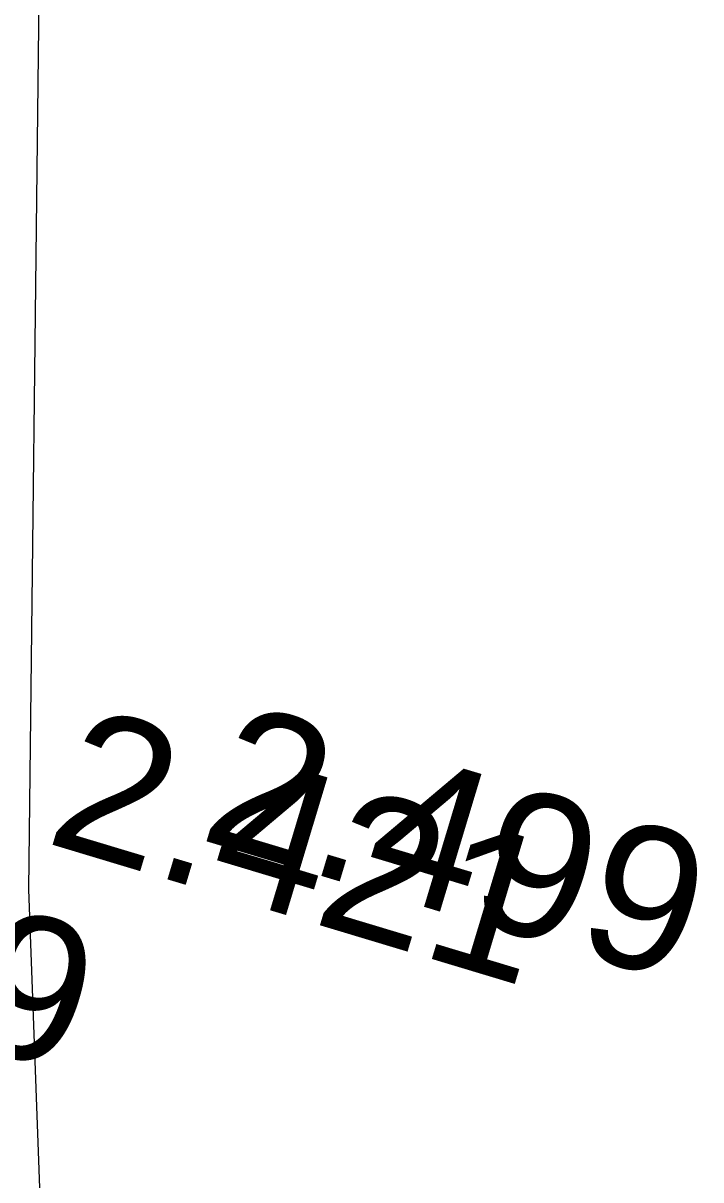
# Model space of a CAD drawing. Header units: millimetres. Extents: x -24439 to 198341, y -52871 to 149926.
# Drawn here: x 146846 to 149674, y 68062 to 72890 of the extents above; entities that cross this region are included whole.
import ezdxf

# ---------------------------------------------------------------- set-up
doc = ezdxf.new("R2010")
doc.units = ezdxf.units.MM
doc.linetypes.add('NET VAN', pattern=[1.06, 0.53, -0.53])
for name, color, linetype, lineweight in [('A-DETL-GENF-2', 9, 'NET VAN', 9), ('G-IMPT-1', 9, 'Continuous', 9), ('G-IMPT-6', 7, 'Continuous', 9)]:
    doc.layers.add(name, color=color, linetype=linetype, lineweight=lineweight)
doc.styles.add('Arial_1', font='arial_0.ttf', dxfattribs={"height": 600})

# ---------------------------------------------------------------- blocks, each defined once
blk = doc.blocks.new('NCV_TKCS_251209_TONG THE HIEN TRANG SAN DUONG - NCV_TKCS_HIEN TRANG_251209a_dwg-1612995-TKCS_MB ĐỊNH VỊ CAO ĐỘ THIẾT KẾ')
at = {"layer": 'G-IMPT-1', "flags": 128}
blk.add_lwpolyline([(563602851.8, 1145093282.1), (563604167, 1145089083), (563606454, 1145082119), (563614466, 1145054358), (563616073, 1145049661), (563620134, 1145037512), (563624300, 1145023443), (563630510, 1145001852), (563634991, 1144986784), (563635712.5, 1144984469.9)], dxfattribs=at)
at = {"layer": 'G-IMPT-6', "char_height": 600, "width": 2511.846, "attachment_point": 1, "line_spacing_factor": 0.941778, "style": 'Arial_1'}
for s, insert in [('2.499', (563615077, 1145055364.2)), ('2.421', (563614466, 1145055165.2)), ('2.189', (563612743, 1145054267.2))]:
    blk.add_mtext(s, dxfattribs=dict(at, insert=insert))
blk = doc.blocks.new('NCV_TKCS_251209_TONG THE HIEN TRANG SAN DUONG - NCV_TKCS_251209_TONG THE HIEN TRANG SAN DUONG-1605292-TKCS_MB ĐỊNH VỊ CAO ĐỘ THIẾT KẾ')
at = {"rotation": 343.2379237072182}
blk.add_blockref('NCV_TKCS_251209_TONG THE HIEN TRANG SAN DUONG - NCV_TKCS_HIEN TRANG_251209a_dwg-1612995-TKCS_MB ĐỊNH VỊ CAO ĐỘ THIẾT KẾ', (-869777547.7, -933796958.8), dxfattribs=at)

msp = doc.modelspace()

# ---------------------------------------------------------------- block references
at = {"layer": 'A-DETL-GENF-2'}
msp.add_blockref('NCV_TKCS_251209_TONG THE HIEN TRANG SAN DUONG - NCV_TKCS_251209_TONG THE HIEN TRANG SAN DUONG-1605292-TKCS_MB ĐỊNH VỊ CAO ĐỘ THIẾT KẾ', (26103.5, 9888.2), dxfattribs=at)

doc.saveas('drawing.dxf')
